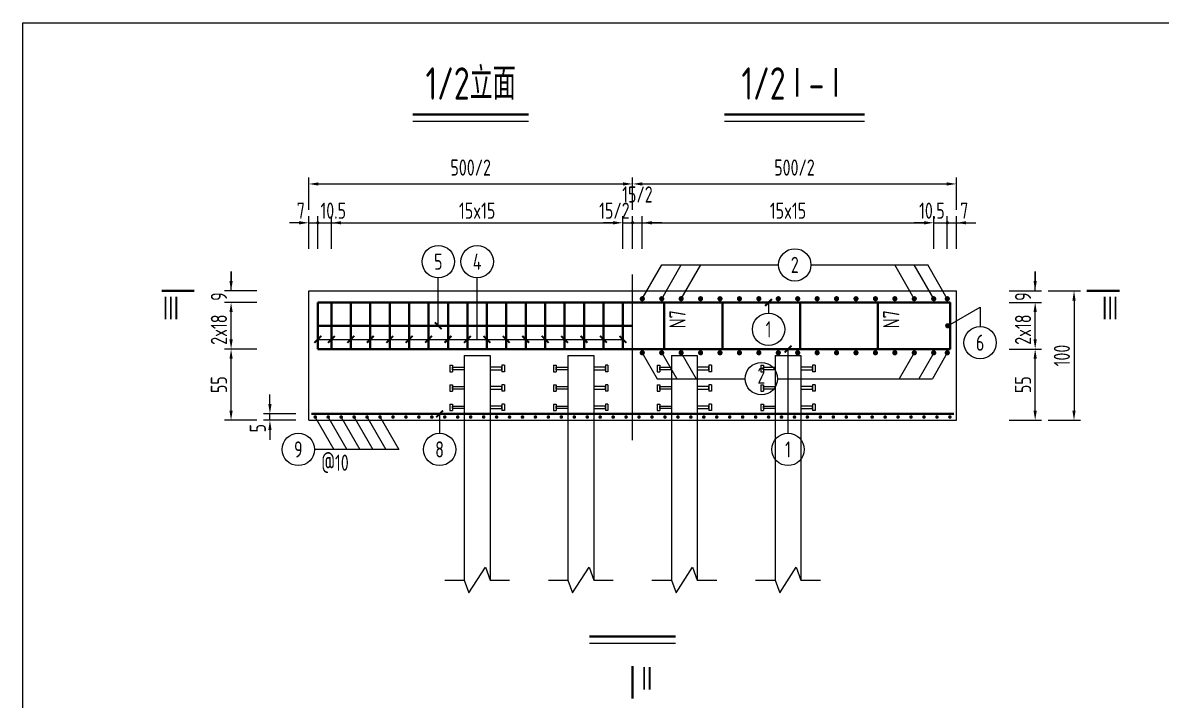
# Model space of a CAD drawing. Header units: millimetres. Extents: x -2430464 to 225692, y -180 to 1805330.
# Drawn here: x -648226 to -639436, y 773588 to 778819 of the extents above; entities that cross this region are included whole.
import ezdxf
from ezdxf.enums import TextEntityAlignment as Align

# ---------------------------------------------------------------- set-up
doc = ezdxf.new("R2010")
doc.units = ezdxf.units.MM
doc.header["$LTSCALE"] = 1000
doc.linetypes.add('ACAD_ISO04W100', pattern=[30, 24, -3, 0, -3])
doc.layers.get('0').update_dxf_attribs({"linetype": 'CONTINUOUS'})
doc.layers.get('DEFPOINTS').update_dxf_attribs({"linetype": 'CONTINUOUS'})
for name, color, linetype, lineweight in [('工作线', 1, 'CONTINUOUS', 35), ('文字', 7, 'CONTINUOUS', 15), ('构造', 7, 'CONTINUOUS', 20), ('标注', 3, 'CONTINUOUS', 15), ('淡显', 8, 'CONTINUOUS', 13), ('结构细线', 7, 'CONTINUOUS', 18), ('轴线', 6, 'ACAD_ISO04W100', 13), ('钢筋', 1, 'CONTINUOUS', 35)]:
    doc.layers.add(name, color=color, linetype=linetype, lineweight=lineweight)
doc.styles.add('标注', font='tssdeng.shx', dxfattribs={"width": 0.75, "bigfont": '002.shx'})
doc.styles.add('标题', font='tssdeng.shx', dxfattribs={"width": 0.75, "height": 5, "bigfont": '002.shx'})
doc.styles.add('标题2', font='tssdeng.shx', dxfattribs={"width": 0.75, "height": 4, "bigfont": '002.shx'})
doc.dimstyles.new('DimStyle50', dxfattribs={"dimtxt": 125, "dimasz": 75, "dimexe": 50, "dimexo": 50, "dimgap": 31.25, "dimtad": 1, "dimdec": 1, "dimlfac": 0.1, "dimdsep": 46, "dimtxsty": '标注', "dimcen": 0, "dimclrd": 256, "dimclre": 256, "dimclrt": 256, "dimadec": 1, "dimazin": 2, "dimtfac": 1, "dimtdec": 1, "dimtmove": 2, "dimatfit": 3, "dimfxl": 0, "dimtolj": 1, "dimtzin": 0, "dimlwd": -1, "dimlwe": -1, "dimarcsym": 0})

# ---------------------------------------------------------------- blocks, each defined once
blk = doc.blocks.new('*D329')
at = {"layer": 'DEFPOINTS', "color": 0, "transparency": 16777216}
for p in [(-646317.7, 775799.5), (-646017.7, 775799.5), (-646017.7, 775749.5)]:
    blk.add_point(p, dxfattribs=at)
at = {"layer": '标注', "transparency": 16777216}
for p, q in [((-646317.7, 775874.5), (-646317.7, 775949.5)), ((-646117.7, 775799.5), (-646367.7, 775799.5)), ((-646117.7, 775749.5), (-646367.7, 775749.5)), ((-646317.7, 775749.5), (-646317.7, 775799.5)), ((-646317.7, 775674.5), (-646317.7, 775599.5))]:
    blk.add_line(p, q, dxfattribs=at)
for points in [[(-646330.2, 775874.5), (-646305.2, 775874.5), (-646317.7, 775799.5)], [(-646330.2, 775674.5), (-646305.2, 775674.5), (-646317.7, 775749.5)]]:
    blk.add_solid(points, dxfattribs=at)
at = {"layer": '标注', "transparency": 16777216, "insert": (-646411.5, 775688.4), "char_height": 125, "attachment_point": 5, "rotation": 90, "style": '标注'}
blk.add_mtext('\\A1;5', dxfattribs=at)
blk = doc.blocks.new('Dot_User')
blk.add_line((0, 0), (-1, 0))
at = {"layer": '标注', "const_width": 0.1653, "flags": 128}
blk.add_lwpolyline([(-0.08265, 0, 1), (0.08265, 0, 1)], format="xyb", close=True, dxfattribs=at)
blk = doc.blocks.new('*D311')
at = {"layer": 'DEFPOINTS', "color": 0, "transparency": 16777216}
for p in [(-645947.7, 777274.5), (-646017.7, 776974.5), (-645947.7, 776974.5)]:
    blk.add_point(p, dxfattribs=at)
at = {"layer": '标注', "transparency": 16777216}
for p, q in [((-646017.7, 777074.5), (-646017.7, 777324.5)), ((-645947.7, 777074.5), (-645947.7, 777324.5)), ((-646092.7, 777274.5), (-646167.7, 777274.5)), ((-646017.7, 777274.5), (-645947.7, 777274.5)), ((-645872.7, 777274.5), (-645797.7, 777274.5))]:
    blk.add_line(p, q, dxfattribs=at)
blk.add_solid([(-646092.7, 777287), (-646092.7, 777262), (-646017.7, 777274.5)], dxfattribs=at)
at = {"layer": '标注', "transparency": 16777216, "xscale": 75, "yscale": 75, "zscale": 75, "rotation": 180}
blk.add_blockref('Dot_User', (-645947.7, 777274.5), dxfattribs=at)
at = {"layer": '标注', "transparency": 16777216, "insert": (-646078.8, 777368.2), "char_height": 125, "attachment_point": 5, "style": '标注'}
blk.add_mtext('\\A1;7', dxfattribs=at)
blk = doc.blocks.new('*D312')
at = {"layer": 'DEFPOINTS', "color": 0, "transparency": 16777216}
for p in [(-645842.7, 777274.5), (-645947.7, 776974.5), (-645842.7, 776974.5)]:
    blk.add_point(p, dxfattribs=at)
at = {"layer": '标注', "transparency": 16777216}
for p, q in [((-645947.7, 777074.5), (-645947.7, 777324.5)), ((-645842.7, 777074.5), (-645842.7, 777324.5)), ((-645767.7, 777274.5), (-645692.7, 777274.5))]:
    blk.add_line(p, q, dxfattribs=at)
blk.add_solid([(-645767.7, 777287), (-645767.7, 777262), (-645842.7, 777274.5)], dxfattribs=at)
at = {"layer": '标注', "transparency": 16777216, "insert": (-645828.7, 777368.2), "char_height": 125, "attachment_point": 5, "style": '标注'}
blk.add_mtext('\\A1;10.5', dxfattribs=at)
blk = doc.blocks.new('*D313')
at = {"layer": 'DEFPOINTS', "color": 0, "transparency": 16777216}
for p in [(-643592.7, 777274.5), (-645842.7, 776974.5), (-643592.7, 776974.5)]:
    blk.add_point(p, dxfattribs=at)
at = {"layer": '标注', "transparency": 16777216}
for p, q in [((-645842.7, 777074.5), (-645842.7, 777324.5)), ((-643592.7, 777074.5), (-643592.7, 777324.5)), ((-645767.7, 777274.5), (-643667.7, 777274.5))]:
    blk.add_line(p, q, dxfattribs=at)
for points in [[(-645767.7, 777287), (-645767.7, 777262), (-645842.7, 777274.5)], [(-643667.7, 777287), (-643667.7, 777262), (-643592.7, 777274.5)]]:
    blk.add_solid(points, dxfattribs=at)
at = {"layer": '标注', "transparency": 16777216, "insert": (-644717.7, 777368.2), "char_height": 125, "attachment_point": 5, "style": '标注'}
blk.add_mtext('\\A1;15x15', dxfattribs=at)
blk = doc.blocks.new('*D314')
at = {"layer": 'DEFPOINTS', "color": 0, "transparency": 16777216}
for p in [(-643517.7, 777274.5), (-643592.7, 776974.5), (-643517.7, 776974.5)]:
    blk.add_point(p, dxfattribs=at)
at = {"layer": '标注', "transparency": 16777216}
for p, q in [((-643592.7, 777074.5), (-643592.7, 777324.5)), ((-643517.7, 777074.5), (-643517.7, 777324.5)), ((-643667.7, 777274.5), (-643742.7, 777274.5)), ((-643592.7, 777274.5), (-643517.7, 777274.5)), ((-643442.7, 777274.5), (-643367.7, 777274.5))]:
    blk.add_line(p, q, dxfattribs=at)
blk.add_solid([(-643667.7, 777287), (-643667.7, 777262), (-643592.7, 777274.5)], dxfattribs=at)
at = {"layer": '标注', "transparency": 16777216, "xscale": 75, "yscale": 75, "zscale": 75, "rotation": 180}
blk.add_blockref('Dot_User', (-643517.7, 777274.5), dxfattribs=at)
at = {"layer": '标注', "transparency": 16777216, "insert": (-643658.4, 777368.2), "char_height": 125, "attachment_point": 5, "style": '标注'}
blk.add_mtext('\\A1;15/2', dxfattribs=at)
blk = doc.blocks.new('*D315')
at = {"layer": 'DEFPOINTS', "color": 0, "transparency": 16777216}
for p in [(-643442.7, 777274.5), (-643517.7, 776974.5), (-643442.7, 776974.5)]:
    blk.add_point(p, dxfattribs=at)
at = {"layer": '标注', "transparency": 16777216}
for p, q in [((-643517.7, 777074.5), (-643517.7, 777324.5)), ((-643442.7, 777074.5), (-643442.7, 777324.5)), ((-643442.7, 777274.5), (-643292.7, 777274.5)), ((-643292.7, 777274.5), (-643367.7, 777274.5))]:
    blk.add_line(p, q, dxfattribs=at)
blk.add_solid([(-643367.7, 777287), (-643367.7, 777262), (-643442.7, 777274.5)], dxfattribs=at)
at = {"layer": '标注', "transparency": 16777216, "insert": (-643480.2, 777493.2), "char_height": 125, "attachment_point": 5, "style": '标注'}
blk.add_mtext('\\A1;15/2', dxfattribs=at)
blk = doc.blocks.new('*D316')
at = {"layer": 'DEFPOINTS', "color": 0, "transparency": 16777216}
for p in [(-641192.7, 777274.5), (-643442.7, 776974.5), (-641192.7, 776974.5)]:
    blk.add_point(p, dxfattribs=at)
at = {"layer": '标注', "transparency": 16777216}
for p, q in [((-643442.7, 777074.5), (-643442.7, 777324.5)), ((-641192.7, 777074.5), (-641192.7, 777324.5)), ((-643367.7, 777274.5), (-641267.7, 777274.5))]:
    blk.add_line(p, q, dxfattribs=at)
for points in [[(-643367.7, 777287), (-643367.7, 777262), (-643442.7, 777274.5)], [(-641267.7, 777287), (-641267.7, 777262), (-641192.7, 777274.5)]]:
    blk.add_solid(points, dxfattribs=at)
at = {"layer": '标注', "transparency": 16777216, "insert": (-642317.7, 777368.2), "char_height": 125, "attachment_point": 5, "style": '标注'}
blk.add_mtext('\\A1;15x15', dxfattribs=at)
blk = doc.blocks.new('*D317')
at = {"layer": 'DEFPOINTS', "color": 0, "transparency": 16777216}
for p in [(-641087.7, 777274.5), (-641192.7, 776974.5), (-641087.7, 776974.5)]:
    blk.add_point(p, dxfattribs=at)
at = {"layer": '标注', "transparency": 16777216}
for p, q in [((-641192.7, 777074.5), (-641192.7, 777324.5)), ((-641087.7, 777074.5), (-641087.7, 777324.5)), ((-641267.7, 777274.5), (-641342.7, 777274.5)), ((-641192.7, 777274.5), (-641087.7, 777274.5)), ((-641012.7, 777274.5), (-640937.7, 777274.5))]:
    blk.add_line(p, q, dxfattribs=at)
blk.add_solid([(-641267.7, 777287), (-641267.7, 777262), (-641192.7, 777274.5)], dxfattribs=at)
at = {"layer": '标注', "transparency": 16777216, "xscale": 75, "yscale": 75, "zscale": 75, "rotation": 180}
blk.add_blockref('Dot_User', (-641087.7, 777274.5), dxfattribs=at)
at = {"layer": '标注', "transparency": 16777216, "insert": (-641206.7, 777368.2), "char_height": 125, "attachment_point": 5, "style": '标注'}
blk.add_mtext('\\A1;10.5', dxfattribs=at)
blk = doc.blocks.new('*D318')
at = {"layer": 'DEFPOINTS', "color": 0, "transparency": 16777216}
for p in [(-641017.7, 777274.5), (-641087.7, 776974.5), (-641017.7, 776974.5)]:
    blk.add_point(p, dxfattribs=at)
at = {"layer": '标注', "transparency": 16777216}
for p, q in [((-641087.7, 777074.5), (-641087.7, 777324.5)), ((-641017.7, 777074.5), (-641017.7, 777324.5)), ((-640942.7, 777274.5), (-640867.7, 777274.5))]:
    blk.add_line(p, q, dxfattribs=at)
blk.add_solid([(-640942.7, 777287), (-640942.7, 777262), (-641017.7, 777274.5)], dxfattribs=at)
at = {"layer": '标注', "transparency": 16777216, "insert": (-640956.7, 777368.2), "char_height": 125, "attachment_point": 5, "style": '标注'}
blk.add_mtext('\\A1;7', dxfattribs=at)
blk = doc.blocks.new('*D319')
at = {"layer": 'DEFPOINTS', "color": 0, "transparency": 16777216}
for p in [(-643517.7, 777574.5), (-646017.7, 777274.5), (-643517.7, 777274.5)]:
    blk.add_point(p, dxfattribs=at)
at = {"layer": '标注', "transparency": 16777216}
for p, q in [((-646017.7, 777374.5), (-646017.7, 777624.5)), ((-645942.7, 777574.5), (-643592.7, 777574.5)), ((-643517.7, 777374.5), (-643517.7, 777624.5))]:
    blk.add_line(p, q, dxfattribs=at)
for points in [[(-645942.7, 777587), (-645942.7, 777562), (-646017.7, 777574.5)], [(-643592.7, 777587), (-643592.7, 777562), (-643517.7, 777574.5)]]:
    blk.add_solid(points, dxfattribs=at)
at = {"layer": '标注', "transparency": 16777216, "insert": (-644767.7, 777701), "char_height": 125, "attachment_point": 5, "style": '标注'}
blk.add_mtext('\\A1;500/2', dxfattribs=at)
blk = doc.blocks.new('*D320')
at = {"layer": 'DEFPOINTS', "color": 0, "transparency": 16777216}
for p in [(-641017.7, 777574.5), (-643517.7, 777274.5), (-641017.7, 777274.5)]:
    blk.add_point(p, dxfattribs=at)
at = {"layer": '标注', "transparency": 16777216}
for p, q in [((-643517.7, 777374.5), (-643517.7, 777624.5)), ((-643442.7, 777574.5), (-641092.7, 777574.5)), ((-641017.7, 777374.5), (-641017.7, 777624.5))]:
    blk.add_line(p, q, dxfattribs=at)
for points in [[(-643442.7, 777587), (-643442.7, 777562), (-643517.7, 777574.5)], [(-641092.7, 777587), (-641092.7, 777562), (-641017.7, 777574.5)]]:
    blk.add_solid(points, dxfattribs=at)
at = {"layer": '标注', "transparency": 16777216, "insert": (-642267.7, 777701), "char_height": 125, "attachment_point": 5, "style": '标注'}
blk.add_mtext('\\A1;500/2', dxfattribs=at)
blk = doc.blocks.new('*D321')
at = {"layer": 'DEFPOINTS', "color": 0, "transparency": 16777216}
for p in [(-640709.4, 776299.5), (-640409.4, 776299.5), (-640709.4, 775749.5)]:
    blk.add_point(p, dxfattribs=at)
at = {"layer": '标注', "transparency": 16777216}
for p, q in [((-640609.4, 776299.5), (-640359.4, 776299.5)), ((-640409.4, 775824.5), (-640409.4, 776224.5)), ((-640609.4, 775749.5), (-640359.4, 775749.5))]:
    blk.add_line(p, q, dxfattribs=at)
for points in [[(-640421.9, 776224.5), (-640396.9, 776224.5), (-640409.4, 776299.5)], [(-640421.9, 775824.5), (-640396.9, 775824.5), (-640409.4, 775749.5)]]:
    blk.add_solid(points, dxfattribs=at)
at = {"layer": '标注', "transparency": 16777216, "insert": (-640503.1, 776024.5), "char_height": 125, "attachment_point": 5, "rotation": 90, "style": '标注'}
blk.add_mtext('\\A1;55', dxfattribs=at)
blk = doc.blocks.new('*D322')
at = {"layer": 'DEFPOINTS', "color": 0, "transparency": 16777216}
for p in [(-640709.4, 776659.5), (-640409.4, 776659.5), (-640709.4, 776299.5)]:
    blk.add_point(p, dxfattribs=at)
at = {"layer": '标注', "transparency": 16777216}
for p, q in [((-640609.4, 776659.5), (-640359.4, 776659.5)), ((-640409.4, 776374.5), (-640409.4, 776584.5)), ((-640609.4, 776299.5), (-640359.4, 776299.5))]:
    blk.add_line(p, q, dxfattribs=at)
for points in [[(-640421.9, 776584.5), (-640396.9, 776584.5), (-640409.4, 776659.5)], [(-640421.9, 776374.5), (-640396.9, 776374.5), (-640409.4, 776299.5)]]:
    blk.add_solid(points, dxfattribs=at)
at = {"layer": '标注', "transparency": 16777216, "insert": (-640503.1, 776449.5), "char_height": 125, "attachment_point": 5, "rotation": 90, "style": '标注'}
blk.add_mtext('\\A1;2x18', dxfattribs=at)
blk = doc.blocks.new('*D323')
at = {"layer": 'DEFPOINTS', "color": 0, "transparency": 16777216}
for p in [(-640709.4, 776749.5), (-640409.4, 776749.5), (-640709.4, 776659.5)]:
    blk.add_point(p, dxfattribs=at)
at = {"layer": '标注', "transparency": 16777216}
for p, q in [((-640409.4, 776899.5), (-640409.4, 776824.5)), ((-640409.4, 776749.5), (-640409.4, 776899.5)), ((-640609.4, 776749.5), (-640359.4, 776749.5)), ((-640609.4, 776659.5), (-640359.4, 776659.5))]:
    blk.add_line(p, q, dxfattribs=at)
blk.add_solid([(-640421.9, 776824.5), (-640396.9, 776824.5), (-640409.4, 776749.5)], dxfattribs=at)
at = {"layer": '标注', "transparency": 16777216, "insert": (-640503.1, 776704.5), "char_height": 125, "attachment_point": 5, "rotation": 90, "style": '标注'}
blk.add_mtext('\\A1;9', dxfattribs=at)
blk = doc.blocks.new('*D324')
at = {"layer": 'DEFPOINTS', "color": 0, "transparency": 16777216}
for p in [(-640409.4, 776749.5), (-640409.4, 775749.5), (-640109.4, 775749.5)]:
    blk.add_point(p, dxfattribs=at)
at = {"layer": '标注', "transparency": 16777216}
for p, q in [((-640309.4, 776749.5), (-640059.4, 776749.5)), ((-640109.4, 776674.5), (-640109.4, 775824.5)), ((-640309.4, 775749.5), (-640059.4, 775749.5))]:
    blk.add_line(p, q, dxfattribs=at)
for points in [[(-640121.9, 776674.5), (-640096.9, 776674.5), (-640109.4, 776749.5)], [(-640121.9, 775824.5), (-640096.9, 775824.5), (-640109.4, 775749.5)]]:
    blk.add_solid(points, dxfattribs=at)
at = {"layer": '标注', "transparency": 16777216, "insert": (-640203.1, 776249.5), "char_height": 125, "attachment_point": 5, "rotation": 90, "style": '标注'}
blk.add_mtext('\\A1;100', dxfattribs=at)
blk = doc.blocks.new('*D325')
at = {"layer": 'DEFPOINTS', "color": 0, "transparency": 16777216}
for p in [(-646617.7, 776299.5), (-646317.7, 776299.5), (-646317.7, 775749.5)]:
    blk.add_point(p, dxfattribs=at)
at = {"layer": '标注', "transparency": 16777216}
for p, q in [((-646417.7, 776299.5), (-646667.7, 776299.5)), ((-646617.7, 775824.5), (-646617.7, 776224.5)), ((-646417.7, 775749.5), (-646667.7, 775749.5))]:
    blk.add_line(p, q, dxfattribs=at)
for points in [[(-646630.2, 776224.5), (-646605.2, 776224.5), (-646617.7, 776299.5)], [(-646630.2, 775824.5), (-646605.2, 775824.5), (-646617.7, 775749.5)]]:
    blk.add_solid(points, dxfattribs=at)
at = {"layer": '标注', "transparency": 16777216, "insert": (-646711.5, 776024.5), "char_height": 125, "attachment_point": 5, "rotation": 90, "style": '标注'}
blk.add_mtext('\\A1;55', dxfattribs=at)
blk = doc.blocks.new('*D326')
at = {"layer": 'DEFPOINTS', "color": 0, "transparency": 16777216}
for p in [(-646617.7, 776659.5), (-646317.7, 776659.5), (-646317.7, 776299.5)]:
    blk.add_point(p, dxfattribs=at)
at = {"layer": '标注', "transparency": 16777216}
for p, q in [((-646417.7, 776659.5), (-646667.7, 776659.5)), ((-646617.7, 776374.5), (-646617.7, 776584.5)), ((-646417.7, 776299.5), (-646667.7, 776299.5))]:
    blk.add_line(p, q, dxfattribs=at)
for points in [[(-646630.2, 776584.5), (-646605.2, 776584.5), (-646617.7, 776659.5)], [(-646630.2, 776374.5), (-646605.2, 776374.5), (-646617.7, 776299.5)]]:
    blk.add_solid(points, dxfattribs=at)
at = {"layer": '标注', "transparency": 16777216, "insert": (-646711.5, 776449.5), "char_height": 125, "attachment_point": 5, "rotation": 90, "style": '标注'}
blk.add_mtext('\\A1;2x18', dxfattribs=at)
blk = doc.blocks.new('*D327')
at = {"layer": 'DEFPOINTS', "color": 0, "transparency": 16777216}
for p in [(-646617.7, 776749.5), (-646317.7, 776749.5), (-646317.7, 776659.5)]:
    blk.add_point(p, dxfattribs=at)
at = {"layer": '标注', "transparency": 16777216}
for p, q in [((-646617.7, 776899.5), (-646617.7, 776824.5)), ((-646617.7, 776749.5), (-646617.7, 776899.5)), ((-646417.7, 776749.5), (-646667.7, 776749.5)), ((-646417.7, 776659.5), (-646667.7, 776659.5))]:
    blk.add_line(p, q, dxfattribs=at)
blk.add_solid([(-646630.2, 776824.5), (-646605.2, 776824.5), (-646617.7, 776749.5)], dxfattribs=at)
at = {"layer": '标注', "transparency": 16777216, "insert": (-646711.5, 776704.5), "char_height": 125, "attachment_point": 5, "rotation": 90, "style": '标注'}
blk.add_mtext('\\A1;9', dxfattribs=at)
blk = doc.blocks.new('1234retgfd')
at = {"layer": '淡显'}
for p, q in [((34963.3, -1743.9), (34963.3, -3477.2)), ((34963.3, -1743.9), (35163.3, -1743.9)), ((35163.3, -1743.9), (35163.3, -3477.2)), ((34853.3, -1818.9), (34853.3, -1868.9)), ((34853.3, -1818.9), (34873.3, -1818.9)), ((34873.3, -1818.9), (34873.3, -1868.9)), ((35253.3, -1818.9), (35253.3, -1868.9)), ((35273.3, -1818.9), (35253.3, -1818.9)), ((35273.3, -1818.9), (35273.3, -1868.9)), ((34853.3, -1868.9), (34873.3, -1868.9)), ((35273.3, -1868.9), (35253.3, -1868.9)), ((34853.3, -1968.9), (34853.3, -2018.9)), ((34853.3, -1968.9), (34873.3, -1968.9)), ((34853.3, -2018.9), (34873.3, -2018.9)), ((34873.3, -1968.9), (34873.3, -2018.9)), ((35253.3, -1968.9), (35253.3, -2018.9)), ((35273.3, -1968.9), (35253.3, -1968.9)), ((35273.3, -2018.9), (35253.3, -2018.9)), ((35273.3, -1968.9), (35273.3, -2018.9)), ((34853.3, -2118.9), (34853.3, -2168.9)), ((34853.3, -2118.9), (34873.3, -2118.9)), ((34853.3, -2168.9), (34873.3, -2168.9)), ((34873.3, -2118.9), (34873.3, -2168.9)), ((35253.3, -2118.9), (35253.3, -2168.9)), ((35273.3, -2118.9), (35253.3, -2118.9)), ((35273.3, -2168.9), (35253.3, -2168.9)), ((35273.3, -2118.9), (35273.3, -2168.9))]:
    blk.add_line(p, q, dxfattribs=at)
for points in [[(34963.3, -1833.9), (34963.3, -1853.9), (34873.3, -1853.9), (34873.3, -1833.9), (34963.3, -1833.9)], [(35163.3, -1833.9), (35163.3, -1853.9), (35253.3, -1853.9), (35253.3, -1833.9), (35163.3, -1833.9)], [(34963.3, -1983.9), (34963.3, -2003.9), (34873.3, -2003.9), (34873.3, -1983.9), (34963.3, -1983.9)], [(35163.3, -1983.9), (35163.3, -2003.9), (35253.3, -2003.9), (35253.3, -1983.9), (35163.3, -1983.9)], [(34963.3, -2133.9), (34963.3, -2153.9), (34873.3, -2153.9), (34873.3, -2133.9), (34963.3, -2133.9)], [(35163.3, -2133.9), (35163.3, -2153.9), (35253.3, -2153.9), (35253.3, -2133.9), (35163.3, -2133.9)], [(34813.3, -3477.2), (34963.3, -3477.2), (34999.7, -3577.2), (35126.9, -3377.2), (35163.3, -3477.2), (35313.3, -3477.2)]]:
    blk.add_lwpolyline(points, dxfattribs=at)

msp = doc.modelspace()

# ---------------------------------------------------------------- linework, layer by layer
at = {"layer": '工作线'}
for p, q in [((-645214.36, 778110.07), (-644321.09, 778110.07)), ((-642808.11, 778110.07), (-641727.34, 778110.07)), ((-646903.3, 776749.5), (-647153.3, 776749.5)), ((-640009.38, 776749.5), (-639759.38, 776749.5)), ((-643849.58, 774079.07), (-643187.08, 774079.07)), ((-643517.73, 773850.22), (-643517.73, 773600.22))]:
    msp.add_line(p, q, dxfattribs=at)
at = {"layer": '文字'}
for p, q in [((-645214.36, 778060.07), (-644321.09, 778060.07)), ((-642808.11, 778060.07), (-641727.34, 778060.07)), ((-643849.58, 774029.07), (-643187.08, 774029.07))]:
    msp.add_line(p, q, dxfattribs=at)
at = {"layer": '构造'}
for p, q in [((-646017.73, 776749.5), (-641017.73, 776749.5)), ((-646017.73, 775749.5), (-646017.73, 776749.5)), ((-641017.73, 775749.5), (-641017.73, 776749.5)), ((-646017.73, 775749.5), (-641017.73, 775749.5))]:
    msp.add_line(p, q, dxfattribs=at)
at = {"layer": '标注'}
for p, q in [((-643442.73, 776688.25), (-643291.89, 776949.5)), ((-643292.73, 776688.25), (-643141.89, 776949.5)), ((-643291.89, 776949.5), (-642390.23, 776949.5)), ((-643142.73, 776688.25), (-642991.89, 776949.5)), ((-642140.23, 776949.5), (-641238.56, 776949.5)), ((-641342.73, 776688.25), (-641493.56, 776949.5)), ((-641192.73, 776688.25), (-641343.56, 776949.5)), ((-641087.73, 776688.25), (-641238.56, 776949.5)), ((-645017.73, 776479.5), (-645017.73, 776849.5)), ((-645017.73, 776849.5), (-645017.73, 776849.5)), ((-644717.73, 776374.5), (-644717.73, 776849.5)), ((-642467.73, 776659.5), (-642467.73, 776576.91)), ((-641084.38, 776479.5), (-640834.38, 776623.84)), ((-640834.38, 776623.84), (-640834.38, 776473.84)), ((-642467.73, 776576.91), (-642467.73, 776576.91)), ((-645947.73, 776374.5), (-643592.73, 776374.5)), ((-643442.73, 776270.75), (-643327.26, 776070.75)), ((-643292.73, 776270.75), (-643177.26, 776070.75)), ((-643142.73, 776270.75), (-643027.26, 776070.75)), ((-642317.73, 776299.5), (-642317.73, 775649.5)), ((-641342.73, 776270.75), (-641458.2, 776070.75)), ((-641192.73, 776270.75), (-641308.2, 776070.75)), ((-641087.73, 776270.75), (-641203.2, 776070.75)), ((-643327.26, 776070.75), (-642648.23, 776070.75)), ((-642398.23, 776070.75), (-641203.2, 776070.75)), ((-645967.73, 775774.5), (-645823.39, 775524.5)), ((-645867.73, 775774.5), (-645723.39, 775524.5)), ((-645767.73, 775774.5), (-645623.39, 775524.5)), ((-645667.73, 775774.5), (-645523.39, 775524.5)), ((-645567.73, 775774.5), (-645423.39, 775524.5)), ((-645467.73, 775774.5), (-645323.39, 775524.5)), ((-645007.73, 775799.5), (-645007.73, 775649.5)), ((-645007.73, 775649.5), (-645007.73, 775649.5)), ((-642317.73, 775649.5), (-642317.73, 775649.5)), ((-645323.39, 775524.5), (-645973.39, 775524.5))]:
    msp.add_line(p, q, dxfattribs=at)
at = {"layer": '标注', "const_width": 15, "flags": 128}
for points in [[(-642441.21, 776686.01), (-642494.24, 776632.98)], [(-644991.21, 776452.98), (-645044.24, 776506.01)], [(-645974.24, 776347.98), (-645921.21, 776401.01)], [(-645869.24, 776347.98), (-645816.21, 776401.01)], [(-645719.24, 776347.98), (-645666.21, 776401.01)], [(-645569.24, 776347.98), (-645516.21, 776401.01)], [(-645419.24, 776347.98), (-645366.21, 776401.01)], [(-645269.24, 776347.98), (-645216.21, 776401.01)], [(-645119.24, 776347.98), (-645066.21, 776401.01)], [(-644969.24, 776347.98), (-644916.21, 776401.01)], [(-644819.24, 776347.98), (-644766.21, 776401.01)], [(-644616.21, 776347.98), (-644669.24, 776401.01)], [(-644466.21, 776347.98), (-644519.24, 776401.01)], [(-644316.21, 776347.98), (-644369.24, 776401.01)], [(-644166.21, 776347.98), (-644219.24, 776401.01)], [(-644016.21, 776347.98), (-644069.24, 776401.01)], [(-643866.21, 776347.98), (-643919.24, 776401.01)], [(-643716.21, 776347.98), (-643769.24, 776401.01)], [(-643566.21, 776347.98), (-643619.24, 776401.01)], [(-642291.21, 776326.01), (-642344.24, 776272.98)], [(-644981.21, 775826.01), (-645034.24, 775772.98)]]:
    msp.add_lwpolyline(points, dxfattribs=at)
at = {"layer": '标注'}
for centre in [(-645017.73, 776974.5), (-644717.73, 776974.5), (-642265.23, 776949.5), (-642467.73, 776451.91), (-640834.38, 776348.84), (-642523.23, 776070.75), (-646098.39, 775524.5), (-645007.73, 775524.5), (-642317.73, 775524.5)]:
    msp.add_circle(centre, 125, dxfattribs=at)
at = {"layer": '结构细线'}
msp.add_lwpolyline([(-648226.01, 778819.22), (-628976.01, 778819.22), (-628976.01, 766169.22), (-648226.01, 766169.22), (-648226.01, 778819.22)], dxfattribs=at)
at = {"layer": '轴线', "ltscale": 9.80315}
msp.add_line((-643517.73, 775596.72), (-643517.73, 776874.5), dxfattribs=at)
at = {"layer": '钢筋'}
for p, q in [((-645947.73, 776659.5), (-645947.73, 776299.5)), ((-645947.73, 776659.5), (-641065.98, 776659.5)), ((-645842.73, 776659.5), (-645842.73, 776299.5)), ((-645692.73, 776659.5), (-645692.73, 776299.5)), ((-645542.73, 776659.5), (-645542.73, 776299.5)), ((-645392.73, 776659.5), (-645392.73, 776299.5)), ((-645242.73, 776659.5), (-645242.73, 776299.5)), ((-645092.73, 776659.5), (-645092.73, 776299.5)), ((-644942.73, 776659.5), (-644942.73, 776299.5)), ((-644792.73, 776659.5), (-644792.73, 776299.5)), ((-644642.73, 776659.5), (-644642.73, 776299.5)), ((-644492.73, 776659.5), (-644492.73, 776299.5)), ((-644342.73, 776659.5), (-644342.73, 776299.5)), ((-644192.73, 776659.5), (-644192.73, 776299.5)), ((-644042.73, 776659.5), (-644042.73, 776299.5)), ((-643892.73, 776659.5), (-643892.73, 776299.5)), ((-643742.73, 776659.5), (-643742.73, 776299.5)), ((-643592.73, 776659.5), (-643592.73, 776299.5)), ((-643273.23, 776299.5), (-643273.23, 776659.5)), ((-642823.23, 776299.5), (-642823.23, 776659.5)), ((-642223.23, 776299.5), (-642223.23, 776659.5)), ((-641623.23, 776299.5), (-641623.23, 776659.5)), ((-641065.98, 776659.5), (-641065.98, 776299.5)), ((-645947.73, 776479.5), (-643517.73, 776479.5)), ((-645947.73, 776299.5), (-641065.98, 776299.5)), ((-645997.73, 775799.5), (-643017.73, 775799.5)), ((-643017.73, 775799.5), (-641037.73, 775799.5))]:
    msp.add_line(p, q, dxfattribs=at)
at = {"layer": '钢筋', "flags": 128}
for points, const_width in [([(-643452.73, 776688.25, 1), (-643432.73, 776688.25, 1)], 20), ([(-643302.73, 776688.25, 1), (-643282.73, 776688.25, 1)], 20), ([(-643152.73, 776688.25, 1), (-643132.73, 776688.25, 1)], 20), ([(-643002.73, 776688.25, 1), (-642982.73, 776688.25, 1)], 20), ([(-642852.73, 776688.25, 1), (-642832.73, 776688.25, 1)], 20), ([(-642702.73, 776688.25, 1), (-642682.73, 776688.25, 1)], 20), ([(-642552.73, 776688.25, 1), (-642532.73, 776688.25, 1)], 20), ([(-642402.73, 776688.25, 1), (-642382.73, 776688.25, 1)], 20), ([(-642252.73, 776688.25, 1), (-642232.73, 776688.25, 1)], 20), ([(-642102.73, 776688.25, 1), (-642082.73, 776688.25, 1)], 20), ([(-641952.73, 776688.25, 1), (-641932.73, 776688.25, 1)], 20), ([(-641802.73, 776688.25, 1), (-641782.73, 776688.25, 1)], 20), ([(-641652.73, 776688.25, 1), (-641632.73, 776688.25, 1)], 20), ([(-641502.73, 776688.25, 1), (-641482.73, 776688.25, 1)], 20), ([(-641352.73, 776688.25, 1), (-641332.73, 776688.25, 1)], 20), ([(-641202.73, 776688.25, 1), (-641182.73, 776688.25, 1)], 20), ([(-641097.73, 776688.25, 1), (-641077.73, 776688.25, 1)], 20), ([(-641094.38, 776479.5, 1), (-641074.38, 776479.5, 1)], 20), ([(-643452.73, 776270.75, 1), (-643432.73, 776270.75, 1)], 20), ([(-643302.73, 776270.75, 1), (-643282.73, 776270.75, 1)], 20), ([(-643152.73, 776270.75, 1), (-643132.73, 776270.75, 1)], 20), ([(-643002.73, 776270.75, 1), (-642982.73, 776270.75, 1)], 20), ([(-642852.73, 776270.75, 1), (-642832.73, 776270.75, 1)], 20), ([(-642702.73, 776270.75, 1), (-642682.73, 776270.75, 1)], 20), ([(-642552.73, 776270.75, 1), (-642532.73, 776270.75, 1)], 20), ([(-642402.73, 776270.75, 1), (-642382.73, 776270.75, 1)], 20), ([(-642252.73, 776270.75, 1), (-642232.73, 776270.75, 1)], 20), ([(-642102.73, 776270.75, 1), (-642082.73, 776270.75, 1)], 20), ([(-641952.73, 776270.75, 1), (-641932.73, 776270.75, 1)], 20), ([(-641802.73, 776270.75, 1), (-641782.73, 776270.75, 1)], 20), ([(-641652.73, 776270.75, 1), (-641632.73, 776270.75, 1)], 20), ([(-641502.73, 776270.75, 1), (-641482.73, 776270.75, 1)], 20), ([(-641352.73, 776270.75, 1), (-641332.73, 776270.75, 1)], 20), ([(-641202.73, 776270.75, 1), (-641182.73, 776270.75, 1)], 20), ([(-641097.73, 776270.75, 1), (-641077.73, 776270.75, 1)], 20), ([(-645974.6, 775774.5, 1), (-645960.85, 775774.5, 1)], 13.75), ([(-645874.6, 775774.5, 1), (-645860.85, 775774.5, 1)], 13.75), ([(-645774.6, 775774.5, 1), (-645760.85, 775774.5, 1)], 13.75), ([(-645674.6, 775774.5, 1), (-645660.85, 775774.5, 1)], 13.75), ([(-645574.6, 775774.5, 1), (-645560.85, 775774.5, 1)], 13.75), ([(-645474.6, 775774.5, 1), (-645460.85, 775774.5, 1)], 13.75), ([(-645374.6, 775774.5, 1), (-645360.85, 775774.5, 1)], 13.75), ([(-645274.6, 775774.5, 1), (-645260.85, 775774.5, 1)], 13.75), ([(-645174.6, 775774.5, 1), (-645160.85, 775774.5, 1)], 13.75), ([(-645074.6, 775774.5, 1), (-645060.85, 775774.5, 1)], 13.75), ([(-644974.6, 775774.5, 1), (-644960.85, 775774.5, 1)], 13.75), ([(-644874.6, 775774.5, 1), (-644860.85, 775774.5, 1)], 13.75), ([(-644774.6, 775774.5, 1), (-644760.85, 775774.5, 1)], 13.75), ([(-644674.6, 775774.5, 1), (-644660.85, 775774.5, 1)], 13.75), ([(-644574.6, 775774.5, 1), (-644560.85, 775774.5, 1)], 13.75), ([(-644474.6, 775774.5, 1), (-644460.85, 775774.5, 1)], 13.75), ([(-644374.6, 775774.5, 1), (-644360.85, 775774.5, 1)], 13.75), ([(-644274.6, 775774.5, 1), (-644260.85, 775774.5, 1)], 13.75), ([(-644174.6, 775774.5, 1), (-644160.85, 775774.5, 1)], 13.75), ([(-644074.6, 775774.5, 1), (-644060.85, 775774.5, 1)], 13.75), ([(-643974.6, 775774.5, 1), (-643960.85, 775774.5, 1)], 13.75), ([(-643874.6, 775774.5, 1), (-643860.85, 775774.5, 1)], 13.75), ([(-643774.6, 775774.5, 1), (-643760.85, 775774.5, 1)], 13.75), ([(-643674.6, 775774.5, 1), (-643660.85, 775774.5, 1)], 13.75), ([(-643574.6, 775774.5, 1), (-643560.85, 775774.5, 1)], 13.75), ([(-643474.6, 775774.5, 1), (-643460.85, 775774.5, 1)], 13.75), ([(-643374.6, 775774.5, 1), (-643360.85, 775774.5, 1)], 13.75), ([(-643274.6, 775774.5, 1), (-643260.85, 775774.5, 1)], 13.75), ([(-643174.6, 775774.5, 1), (-643160.85, 775774.5, 1)], 13.75), ([(-643074.6, 775774.5, 1), (-643060.85, 775774.5, 1)], 13.75), ([(-642974.6, 775774.5, 1), (-642960.85, 775774.5, 1)], 13.75), ([(-642874.6, 775774.5, 1), (-642860.85, 775774.5, 1)], 13.75), ([(-642774.6, 775774.5, 1), (-642760.85, 775774.5, 1)], 13.75), ([(-642674.6, 775774.5, 1), (-642660.85, 775774.5, 1)], 13.75), ([(-642574.6, 775774.5, 1), (-642560.85, 775774.5, 1)], 13.75), ([(-642474.6, 775774.5, 1), (-642460.85, 775774.5, 1)], 13.75), ([(-642374.6, 775774.5, 1), (-642360.85, 775774.5, 1)], 13.75), ([(-642274.6, 775774.5, 1), (-642260.85, 775774.5, 1)], 13.75), ([(-642174.6, 775774.5, 1), (-642160.85, 775774.5, 1)], 13.75), ([(-642074.6, 775774.5, 1), (-642060.85, 775774.5, 1)], 13.75), ([(-641974.6, 775774.5, 1), (-641960.85, 775774.5, 1)], 13.75), ([(-641874.6, 775774.5, 1), (-641860.85, 775774.5, 1)], 13.75), ([(-641774.6, 775774.5, 1), (-641760.85, 775774.5, 1)], 13.75), ([(-641674.6, 775774.5, 1), (-641660.85, 775774.5, 1)], 13.75), ([(-641574.6, 775774.5, 1), (-641560.85, 775774.5, 1)], 13.75), ([(-641474.6, 775774.5, 1), (-641460.85, 775774.5, 1)], 13.75), ([(-641374.6, 775774.5, 1), (-641360.85, 775774.5, 1)], 13.75), ([(-641274.6, 775774.5, 1), (-641260.85, 775774.5, 1)], 13.75), ([(-641174.6, 775774.5, 1), (-641160.85, 775774.5, 1)], 13.75), ([(-641074.6, 775774.5, 1), (-641060.85, 775774.5, 1)], 13.75)]:
    msp.add_lwpolyline(points, format="xyb", close=True, dxfattribs=dict(at, const_width=const_width))

# ---------------------------------------------------------------- block references
at = {"layer": '结构细线'}
for p in [(-679781.06, 777993.38), (-678981.06, 777993.38), (-678181.06, 777993.38), (-677381.06, 777993.38)]:
    msp.add_blockref('1234retgfd', p, dxfattribs=at)

# ---------------------------------------------------------------- texts
at = {"layer": '文字', "style": '标题', "width": 0.75}
for s, p in [('1/2立面', (-644767.73, 778150.07)), ('1/2Ⅰ-Ⅰ', (-642267.73, 778150.07))]:
    msp.add_text(s, height=250, dxfattribs=at).set_placement(p, align=Align.BOTTOM_CENTER)
at = {"layer": '文字', "style": '标题2', "width": 0.75}
for s, p in [('Ⅲ', (-647153.3, 776709.5)), ('Ⅱ', (-643477.73, 773850.22))]:
    msp.add_text(s, height=200, dxfattribs=at).set_placement(p, align=Align.TOP_LEFT)
msp.add_text('Ⅲ', height=200, dxfattribs=at).set_placement((-639759.38, 776709.5), align=Align.TOP_RIGHT)
at = {"layer": '标注', "style": '标注', "width": 0.75}
for s, p in [('5', (-645017.73, 776974.5)), ('4', (-644717.73, 776974.5)), ('2', (-642265.23, 776949.5)), ('1', (-642467.73, 776451.91)), ('6', (-640834.38, 776348.84)), ('2', (-642523.23, 776094.79)), ('9', (-646098.39, 775524.5)), ('8', (-645007.73, 775524.5)), ('1', (-642317.73, 775524.5)), ('@10', (-645815.22, 775422))]:
    msp.add_text(s, height=125, dxfattribs=at).set_placement(p, align=Align.MIDDLE_CENTER)
for p in [(-643233.23, 776529.5), (-641583.23, 776529.5)]:
    msp.add_text('N7', height=125, rotation=90, dxfattribs=at).set_placement(p, align=Align.TOP_CENTER)

# ---------------------------------------------------------------- dimensions: what is measured, and where the dimension line sits
at = {"layer": '标注'}
for base, p1, p2, text, picture, middle in [((-643517.73, 777574.5), (-646017.73, 777274.5), (-643517.73, 777274.5), '500/2', '*D319', (-644767.73, 777700.99)), ((-641017.73, 777574.5), (-643517.73, 777274.5), (-641017.73, 777274.5), '500/2', '*D320', (-642267.73, 777700.99)), ((-643592.73, 777274.5), (-645842.73, 776974.5), (-643592.73, 776974.5), '15x15', '*D313', (-644717.73, 777368.25)), ((-641192.73, 777274.5), (-643442.73, 776974.5), (-641192.73, 776974.5), '15x15', '*D316', (-642317.73, 777368.25))]:
    dim = msp.add_linear_dim(base=base, p1=p1, p2=p2, text=text, dimstyle='DimStyle50', dxfattribs=at)
    dim.commit()
    dim.dimension.update_dxf_attribs({"geometry": picture, "text_midpoint": middle})
for base, p1, p2, text, override, picture, middle in [((-643442.73, 777274.5), (-643517.73, 776974.5), (-643442.73, 776974.5), '15/2', {"dimblk1": 'Dot_User', "dimsah": 1, "dimsd1": 1}, '*D315', (-643480.23, 777493.25)), ((-645947.73, 777274.5), (-646017.73, 776974.5), (-645947.73, 776974.5), '7', {"dimblk2": 'Dot_User', "dimsah": 1}, '*D311', (-646078.79, 777368.25)), ((-645842.73, 777274.5), (-645947.73, 776974.5), (-645842.73, 776974.5), '10.5', {"dimblk1": 'Dot_User', "dimsah": 1, "dimsd1": 1}, '*D312', (-645828.74, 777368.25)), ((-643517.73, 777274.5), (-643592.73, 776974.5), (-643517.73, 776974.5), '15/2', {"dimblk2": 'Dot_User', "dimsah": 1}, '*D314', (-643658.35, 777368.25)), ((-641087.73, 777274.5), (-641192.73, 776974.5), (-641087.73, 776974.5), '10.5', {"dimblk2": 'Dot_User', "dimsah": 1}, '*D317', (-641206.72, 777368.25)), ((-641017.73, 777274.5), (-641087.73, 776974.5), (-641017.73, 776974.5), '7', {"dimblk1": 'Dot_User', "dimsah": 1, "dimsd1": 1}, '*D318', (-640956.67, 777368.25))]:
    dim = msp.add_linear_dim(base=base, p1=p1, p2=p2, text=text, dimstyle='DimStyle50', override=override, dxfattribs=at)
    dim.commit()
    dim.dimension.update_dxf_attribs({"geometry": picture, "text_midpoint": middle, "dimtype": 160})
for base, p1, p2, picture, middle in [((-646617.73, 776749.5), (-646317.73, 776659.5), (-646317.73, 776749.5), '*D327', (-646711.48, 776704.5)), ((-640409.38, 776749.5), (-640709.38, 776659.5), (-640709.38, 776749.5), '*D323', (-640503.13, 776704.5))]:
    dim = msp.add_linear_dim(base=base, p1=p1, p2=p2, angle=90, dimstyle='DimStyle50', override={"dimblk1": 'Dot_User', "dimsah": 1, "dimsd1": 1}, dxfattribs=at)
    dim.commit()
    dim.dimension.update_dxf_attribs({"geometry": picture, "text_midpoint": middle, "dimtype": 160})
for base, p1, p2, picture, middle in [((-640109.38, 775749.5), (-640409.38, 776749.5), (-640409.38, 775749.5), '*D324', (-640203.13, 776249.5)), ((-646617.73, 776299.5), (-646317.73, 775749.5), (-646317.73, 776299.5), '*D325', (-646711.48, 776024.5)), ((-640409.38, 776299.5), (-640709.38, 775749.5), (-640709.38, 776299.5), '*D321', (-640503.13, 776024.5))]:
    dim = msp.add_linear_dim(base=base, p1=p1, p2=p2, angle=90, dimstyle='DimStyle50', dxfattribs=at)
    dim.commit()
    dim.dimension.update_dxf_attribs({"geometry": picture, "text_midpoint": middle})
for base, p1, p2, picture, middle in [((-646617.73, 776659.5), (-646317.73, 776299.5), (-646317.73, 776659.5), '*D326', (-646711.48, 776449.5)), ((-640409.38, 776659.5), (-640709.38, 776299.5), (-640709.38, 776659.5), '*D322', (-640503.13, 776449.5))]:
    dim = msp.add_linear_dim(base=base, p1=p1, p2=p2, angle=90, text='2x18', dimstyle='DimStyle50', dxfattribs=at)
    dim.commit()
    dim.dimension.update_dxf_attribs({"geometry": picture, "text_midpoint": middle, "dimtype": 160})
dim = msp.add_linear_dim(base=(-646317.73, 775799.5), p1=(-646017.73, 775749.5), p2=(-646017.73, 775799.5), angle=90, dimstyle='DimStyle50', dxfattribs=at)
dim.commit()
dim.dimension.update_dxf_attribs({"geometry": '*D329', "text_midpoint": (-646411.48, 775688.44), "dimtype": 160})

doc.saveas('drawing.dxf')
